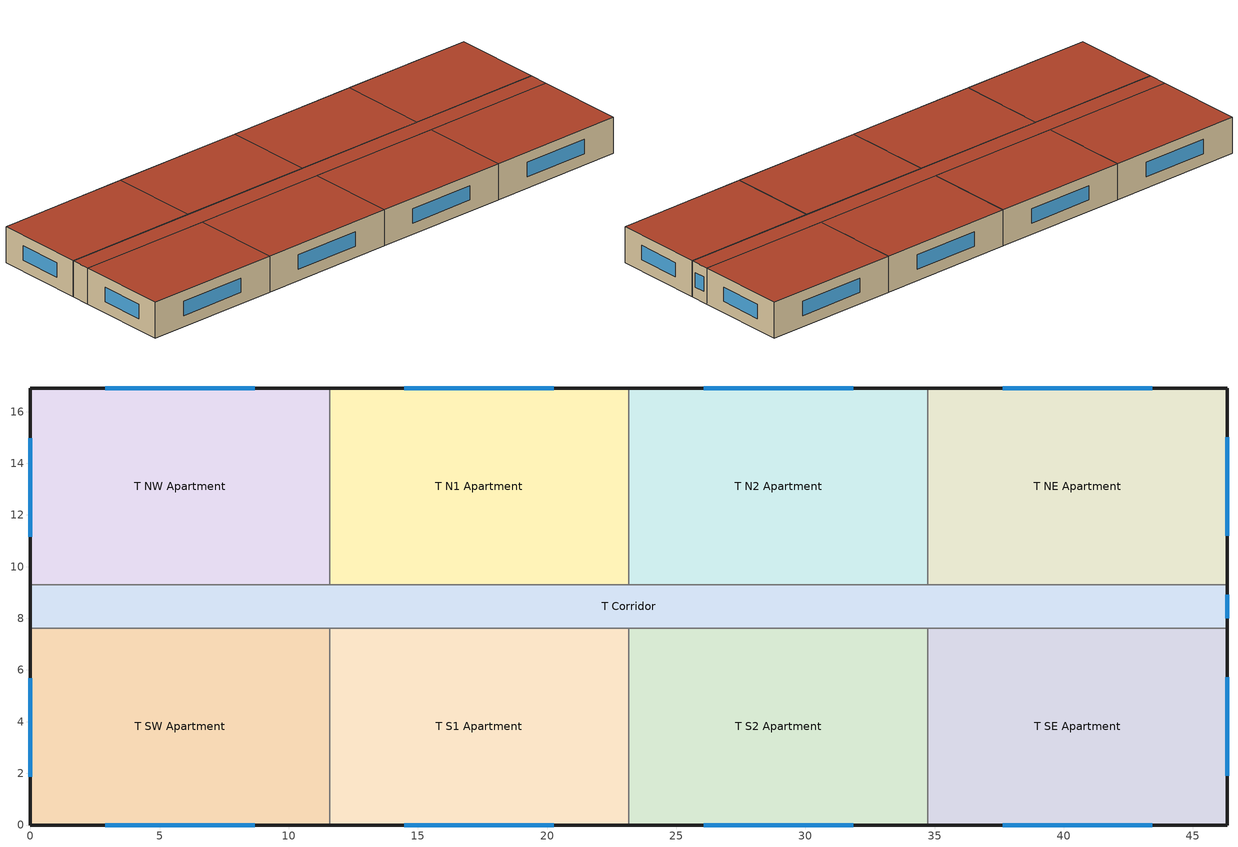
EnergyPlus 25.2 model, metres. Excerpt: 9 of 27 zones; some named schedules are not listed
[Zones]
T NW Apartment
 floor adiabatic (ext_slab_8in_with_carpet): 0,16.92 11.58,16.92 11.58,9.3 0,9.3 z9.14
 wall outside (res_ext_wall_top): 11.58,16.92 0,16.92 0,9.3 z9.14:12.19
 wall to T Corridor (int_wall): 0,9.3 11.58,9.3 z9.14:12.19
 wall to T N1 Apartment (int_wall): 11.58,9.3 11.58,16.92 z9.14:12.19
 window (ResWindow_U_0.382_SHGC_0.353): 0,14.97 0,11.16 / 8.69,16.92 2.89,16.92 z10.1:11.32
 roof outside (res_roof): 11.58,9.3 11.58,16.92 0,16.92 0,9.3 z12.19
T N1 Apartment
 floor adiabatic (ext_slab_8in_with_carpet): 11.58,16.92 23.16,16.92 23.16,9.3 11.58,9.3 z9.14
 wall outside (res_ext_wall_top): 23.16,16.92 11.58,16.92 z9.14:12.19
 wall to T Corridor (int_wall): 11.58,9.3 23.16,9.3 z9.14:12.19
 wall to T N2 Apartment (int_wall): 23.16,9.3 23.16,16.92 z9.14:12.19
 window (ResWindow_U_0.382_SHGC_0.353): 20.27,16.92 14.48,16.92 z10.1:11.32
 roof outside (res_roof): 23.16,9.3 23.16,16.92 11.58,16.92 11.58,9.3 z12.19
T N2 Apartment
 floor adiabatic (ext_slab_8in_with_carpet): 23.16,16.92 34.75,16.92 34.75,9.3 23.16,9.3 z9.14
 wall outside (res_ext_wall_top): 34.75,16.92 23.16,16.92 z9.14:12.19
 wall to T Corridor (int_wall): 23.16,9.3 34.75,9.3 z9.14:12.19
 wall to T NE Apartment (int_wall): 34.75,9.3 34.75,16.92 z9.14:12.19
 window (ResWindow_U_0.382_SHGC_0.353): 31.85,16.92 26.06,16.92 z10.1:11.32
 roof outside (res_roof): 34.75,9.3 34.75,16.92 23.16,16.92 23.16,9.3 z12.19
T NE Apartment
 floor adiabatic (ext_slab_8in_with_carpet): 34.75,16.92 46.33,16.92 46.33,9.3 34.75,9.3 z9.14
 wall outside (res_ext_wall_top): 46.33,9.3 46.33,16.92 34.75,16.92 z9.14:12.19
 wall to T Corridor (int_wall): 34.75,9.3 46.33,9.3 z9.14:12.19
 window (ResWindow_U_0.382_SHGC_0.353): 46.33,11.2 46.33,15.01 / 43.43,16.92 37.64,16.92 z10.1:11.32
 roof outside (res_roof): 46.33,9.3 46.33,16.92 34.75,16.92 34.75,9.3 z12.19
T SW Apartment
 floor adiabatic (ext_slab_8in_with_carpet): 0,7.62 11.58,7.62 11.58,0 0,0 z9.14
 wall outside (res_ext_wall_top): 0,7.62 0,0 11.58,0 z9.14:12.19
 wall to T Corridor (int_wall): 11.58,7.62 0,7.62 z9.14:12.19
 wall to T S1 Apartment (int_wall): 11.58,0 11.58,7.62 z9.14:12.19
 window (ResWindow_U_0.382_SHGC_0.353): 2.9,0 8.69,0 / 0,5.68 0,1.87 z10.1:11.32
 roof outside (res_roof): 11.58,0 11.58,7.62 0,7.62 0,0 z12.19
T SE Apartment
 floor adiabatic (ext_slab_8in_with_carpet): 34.75,7.62 46.33,7.62 46.33,0 34.75,0 z9.14
 wall outside (res_ext_wall_top): 34.75,0 46.33,0 46.33,7.62 z9.14:12.19
 wall to T Corridor (int_wall): 46.33,7.62 34.75,7.62 z9.14:12.19
 window (ResWindow_U_0.382_SHGC_0.353): 37.64,0 43.43,0 / 46.33,1.9 46.33,5.71 z10.1:11.32
 roof outside (res_roof): 46.33,0 46.33,7.62 34.75,7.62 34.75,0 z12.19
T S1 Apartment
 floor adiabatic (ext_slab_8in_with_carpet): 11.58,7.62 23.16,7.62 23.16,0 11.58,0 z9.14
 wall outside (res_ext_wall_top): 11.58,0 23.16,0 z9.14:12.19
 wall to T Corridor (int_wall): 23.16,7.62 11.58,7.62 z9.14:12.19
 wall to T S2 Apartment (int_wall): 23.16,0 23.16,7.62 z9.14:12.19
 window (ResWindow_U_0.382_SHGC_0.353): 14.48,0 20.27,0 z10.1:11.32
 roof outside (res_roof): 23.16,0 23.16,7.62 11.58,7.62 11.58,0 z12.19
T S2 Apartment
 floor adiabatic (ext_slab_8in_with_carpet): 23.16,7.62 34.75,7.62 34.75,0 23.16,0 z9.14
 wall outside (res_ext_wall_top): 23.16,0 34.75,0 z9.14:12.19
 wall to T Corridor (int_wall): 34.75,7.62 23.16,7.62 z9.14:12.19
 wall to T SE Apartment (int_wall): 34.75,0 34.75,7.62 z9.14:12.19
 window (ResWindow_U_0.382_SHGC_0.353): 26.06,0 31.85,0 z10.1:11.32
 roof outside (res_roof): 34.75,0 34.75,7.62 23.16,7.62 23.16,0 z12.19
T Corridor
 floor adiabatic (ext_slab_8in_with_carpet): 0,9.3 46.33,9.3 46.33,7.62 0,7.62 z9.14
 wall outside (nonres_ext_wall_top): 0,9.3 0,7.62 / 46.33,7.62 46.33,9.3 z9.14:12.19
 window (NonresWindow_U_0.382_SHGC_0.353): 46.33,8 46.33,8.91 z10.1:11.32
 roof outside (nonres_roof): 46.33,7.62 46.33,9.3 0,9.3 0,7.62 z12.19
[Building]
ApartmentMidRise: North Axis=0; Terrain=City; Loads Convergence Tolerance Value=0.04; Temperature Convergence Tolerance Value=0.4; Solar Distribution=FullExterior; Maximum Number of Warmup Days=50; Minimum Number of Warmup Days=6
[Site:Location]
Albuquerque.Intl.Sunport_NM_USA WMO=723650: Latitude=35.04; Longitude=-106.62; Time Zone=-7; Elevation=1620
[SizingPeriod:DesignDay] Day of Month=21; DryBulb Temperature Range Modifier Type=DefaultMultipliers; Humidity Condition Type=Wetbulb; Barometric Pressure=83318; Rain Indicator=No; Snow Indicator=No; Daylight Saving Time Indicator=No
Name | Month | Day Type | Maximum DryBulb Temperature | Daily DryBulb Temperature Range | Wetbulb or DewPoint at Maximum DryBulb | Wind Speed | Wind Direction | Solar Model Indicator | Sky Clearness | ASHRAE Clear Sky Optical Depth for Beam Irradiance taub | ASHRAE Clear Sky Optical Depth for Diffuse Irradiance taud
Albuquerque.Intl.Sunport_NM_USA Ann Htg 99.6% Condns DB | 12 | WinterDesignDay | -7.9 | 0 | -7.9 | 3.2 | 0 | ASHRAEClearSky | 0
Albuquerque.Intl.Sunport_NM_USA Ann Clg .4% Condns DB=>MWB | 7 | SummerDesignDay | 35.1 | 13.5 | 15.7 | 4.4 | 220 | ASHRAETau |  | 0.463 | 1.887
[Site:GroundTemperature:FCfactorMethod]
January Ground Temperature=13.7; February Ground Temperature=7; March Ground Temperature=2.1; April Ground Temperature=2.6; May Ground Temperature=4.3; June Ground Temperature=8.8; July Ground Temperature=13.9; August Ground Temperature=17.8; September Ground Temperature=23.2; October Ground Temperature=25.6; November Ground Temperature=24.1; December Ground Temperature=20.5
[Site:WaterMainsTemperature]
Calculation Method=Correlation; Annual Average Outdoor Air Temperature=13.6333; Maximum Difference In Monthly Average Outdoor Air Temperatures=23.5
[Material]
Name | Roughness | Thickness | Conductivity | Density | Specific Heat | Thermal Absorptance | Solar Absorptance | Visible Absorptance
Std Wood 6inch | MediumSmooth | 0.15 | 0.12 | 540 | 1210 | 0.9 | 0.7 | 0.7
F07 25mm stucco | Smooth | 0.0254 | 0.72 | 1856 | 840 | 0.9 | 0.7 | 0.7
F08 Metal surface | Smooth | 0.0008 | 45.28 | 7824 | 500
F13 Built-up roofing | Rough | 0.0095 | 0.16 | 1120 | 1460 | 0.9 | 0.7
G01 13mm gypsum board | Smooth | 0.0127 | 0.16 | 800 | 1090 | 0.9 | 0.7 | 0.5
G01 16mm gypsum board | MediumSmooth | 0.0159 | 0.16 | 800 | 1090
200mm Normalweight concrete floor | MediumRough | 0.2032 | 2.31 | 2322 | 832
[Material:NoMass] Thermal Absorptance=0.9; Solar Absorptance=0.7
Name | Roughness | Thermal Resistance | Visible Absorptance
CP02 CARPET PAD | VeryRough | 0.21648 | 0.8
Nonres_Roof_Insulation; Res_Roof_Insulation | MediumSmooth | 5.30668 | 0.7
Nonres_Exterior_Wall_Insulation_top; Res_Exterior_Wall_Insulation_top | MediumSmooth | 1.32067 | 0.7
[WindowMaterial:SimpleGlazingSystem] UFactor=2.1691; Solar Heat Gain Coefficient=0.353; Visible Transmittance=0.3883
Nonres Window Glazing Layer; Res Window Glazing Layer
[Construction]
InteriorFurnishings: Std Wood 6inch
int_wall: G01 13mm gypsum board, G01 13mm gypsum board
ext_slab_8in_with_carpet: 200mm Normalweight concrete floor, CP02 CARPET PAD
nonres_roof: F13 Built-up roofing, Nonres_Roof_Insulation, F08 Metal surface
res_roof: F13 Built-up roofing, Res_Roof_Insulation, F08 Metal surface
nonres_ext_wall_top: F07 25mm stucco, G01 16mm gypsum board, Nonres_Exterior_Wall_Insulation_top, G01 16mm gypsum board
res_ext_wall_top: F07 25mm stucco, G01 16mm gypsum board, Res_Exterior_Wall_Insulation_top, G01 16mm gypsum board
NonresWindow_U_0.382_SHGC_0.353: Nonres Window Glazing Layer
ResWindow_U_0.382_SHGC_0.353: Res Window Glazing Layer
[Zone] Type=1; Multiplier=1
T SW Apartment; T NW Apartment; T SE Apartment; T NE Apartment; T N1 Apartment; T N2 Apartment; T S1 Apartment; T S2 Apartment; T Corridor
[InternalMass] Construction=InteriorFurnishings; Surface Area=88.2493
Name | Zone or ZoneList
T InternalMass SWA | T SW Apartment
T InternalMass NWA | T NW Apartment
T InternalMass SEA | T SE Apartment
T InternalMass NEA | T NE Apartment
T InternalMass N1A | T N1 Apartment
T InternalMass N2A | T N2 Apartment
T InternalMass S1A | T S1 Apartment
T InternalMass S2A | T S2 Apartment
[People] Number of People Calculation Method=People; Fraction Radiant=1; Sensible Heat Fraction=autosize; Activity Level Schedule=Activity Schedule
Name | Zone or ZoneList or Space or SpaceList | Number of People Schedule | Number of People
Occup_TSW | T SW Apartment | OCC_APT_SCH_WORKING_FAMILY | 2.5
Occup_TNW | T NW Apartment | OCC_APT_SCH_STAY_HOME_FAMILY | 2.5
Occup_TSE | T SE Apartment | OCC_APT_SCH_WORKING_FAMILY | 2.5
Occup_TNE | T NE Apartment | OCC_APT_SCH_STAY_HOME_FAMILY | 2.5
Occup_TN1 | T N1 Apartment | OCC_APT_SCH_STAY_HOME_FAMILY | 2.5
Occup_TN2 | T N2 Apartment | OCC_APT_SCH_STAY_HOME_FAMILY | 2.5
Occup_TS1 | T S1 Apartment | OCC_APT_SCH_WORKING_FAMILY | 2.5
Occup_TS2 | T S2 Apartment | OCC_APT_SCH_WORKING_FAMILY | 2.5
Occup_T CORRIDOR | T Corridor | OCC_APT_SCH_CORRIDOR | 4.18
[Lights] Design Level Calculation Method=Watts/Area; Return Air Fraction=0; Fraction Radiant=0.6; Fraction Visible=0.2; Fraction Replaceable=1; Return Air Fraction Calculated from Plenum Temperature=No
Name | Zone or ZoneList or Space or SpaceList | Schedule | Watts per Floor Area | EndUse Subcategory
Lighting_hardwired_TSW | T SW Apartment | ltg_sch_apartment_hardwired | 2.15278 | LightsWired
Lighting_hardwired_TNW | T NW Apartment | ltg_sch_apartment_hardwired | 2.15278 | LightsWired
Lighting_hardwired_TSE | T SE Apartment | ltg_sch_apartment_hardwired | 2.15278 | LightsWired
Lighting_hardwired_TNE | T NE Apartment | ltg_sch_apartment_hardwired | 2.15278 | LightsWired
Lighting_hardwired_TN1 | T N1 Apartment | ltg_sch_apartment_hardwired | 2.15278 | LightsWired
Lighting_hardwired_TN2 | T N2 Apartment | ltg_sch_apartment_hardwired | 2.15278 | LightsWired
Lighting_hardwired_TS1 | T S1 Apartment | ltg_sch_apartment_hardwired | 2.15278 | LightsWired
Lighting_hardwired_TS2 | T S2 Apartment | ltg_sch_apartment_hardwired | 2.15278 | LightsWired
Lighting_hardwired_TC | T Corridor | ltg_sch_corridor | 5.158728 | LightsWired
Lighting_plugin_TSW | T SW Apartment | ltg_sch_apartment_plugin | 0.96875 | LightsPlugIn
Lighting_plugin_TNW | T NW Apartment | ltg_sch_apartment_plugin | 0.96875 | LightsPlugIn
Lighting_plugin_TSE | T SE Apartment | ltg_sch_apartment_plugin | 0.96875 | LightsPlugIn
Lighting_plugin_TNE | T NE Apartment | ltg_sch_apartment_plugin | 0.96875 | LightsPlugIn
Lighting_plugin_TN1 | T N1 Apartment | ltg_sch_apartment_plugin | 0.96875 | LightsPlugIn
Lighting_plugin_TN2 | T N2 Apartment | ltg_sch_apartment_plugin | 0.96875 | LightsPlugIn
Lighting_plugin_TS1 | T S1 Apartment | ltg_sch_apartment_plugin | 0.96875 | LightsPlugIn
Lighting_plugin_TS2 | T S2 Apartment | ltg_sch_apartment_plugin | 0.96875 | LightsPlugIn
[ElectricEquipment] Schedule=EQP_APT_SCH; Design Level Calculation Method=Watts/Area; Watts per Floor Area=6.67; Fraction Latent=0; Fraction Radiant=0.5; Fraction Lost=0; EndUse Subcategory=MiscPlug
Name | Zone or ZoneList or Space or SpaceList
Plug_TSW | T SW Apartment
Plug_TNW | T NW Apartment
Plug_TSE | T SE Apartment
Plug_TNE | T NE Apartment
Plug_TN1 | T N1 Apartment
Plug_TN2 | T N2 Apartment
Plug_TS1 | T S1 Apartment
Plug_TS2 | T S2 Apartment
[ZoneInfiltration:DesignFlowRate] Design Flow Rate Calculation Method=Flow/ExteriorWallArea; Design Flow Rate=0; Flow Rate per Exterior Surface Area=0.000569572; Constant Term Coefficient=0; Temperature Term Coefficient=0; Velocity Term Coefficient=0.224; Velocity Squared Term Coefficient=0
Name | Zone or ZoneList or Space or SpaceList | Schedule
Infil_SW | T SW Apartment | INF_APT_SCH
Infil_NW | T NW Apartment | INF_APT_SCH
Infil_SE | T SE Apartment | INF_APT_SCH
Infil_NE | T NE Apartment | INF_APT_SCH
Infil_TN1 | T N1 Apartment | INF_APT_SCH
Infil_TN2 | T N2 Apartment | INF_APT_SCH
Infil_TS1 | T S1 Apartment | INF_APT_SCH
Infil_TS2 | T S2 Apartment | INF_APT_SCH
Infil_TC | T Corridor | INF_COR_SCH
[ZoneVentilation:WindandStackOpenArea] Opening Area=0.0374; Opening Area Fraction Schedule=Sliding_Doors_Ventilation_Availability_SCH; Opening Effectiveness=autocalculate; Height Difference=6.0957; Discharge Coefficient for Opening=autocalculate; Minimum Indoor Temperature=18.89; Maximum Indoor Temperature=25.56; Delta Temperature=-100; Minimum Outdoor Temperature=15.56; Maximum Outdoor Temperature=23.89; Maximum Wind Speed=40
Name | Zone or Space | Effective Angle
T SW Apartment Sliding Door Ventilation | T SW Apartment | 180
T NW Apartment Sliding Door Ventilation | T NW Apartment | 0
T SE Apartment Sliding Door Ventilation | T SE Apartment | 180
T NE Apartment Sliding Door Ventilation | T NE Apartment | 0
T N1 Apartment Sliding Door Ventilation | T N1 Apartment | 0
T N2 Apartment Sliding Door Ventilation | T N2 Apartment | 0
T S1 Apartment Sliding Door Ventilation | T S1 Apartment | 180
T S2 Apartment Sliding Door Ventilation | T S2 Apartment | 180
[Exterior:Lights]
Facade Lighting: Schedule=Exterior_Lgt_ALWAYS_ON; Design Level=1451.66; Control Option=AstronomicalClock; EndUse Subcategory=General
[ZoneControl:Thermostat]
Name | Zone or ZoneList | Control Type Schedule | Control 1
Thermostat_T SW Apartment | T SW Apartment | ThermostarSetpoint:DualSetpoint | Htg-SetP-Sch
Thermostat_T NW Apartment | T NW Apartment | ThermostatSetpoint:DualSetpoint | Htg-SetP-Sch
Thermostat_T SE Apartment | T SE Apartment | ThermostatSetpoint:DualSetpoint | Htg-SetP-Sch
Thermostat_T NE Apartment | T NE Apartment | ThermostatSetpoint:DualSetpoint | Htg-SetP-Sch
Thermostat_T N1 Apartment | T N1 Apartment | ThermostatSetpoint:DualSetpoint | Htg-SetP-Sch
Thermostat_T N2 Apartment | T N2 Apartment | ThermostatSetpoint:DualSetpoint | Htg-SetP-Sch
Thermostat_T S1 Apartment | T S1 Apartment | ThermostatSetpoint:DualSetpoint
[WaterHeater:Mixed] Tank Volume=0.189271; Setpoint Temperature Schedule=Hot Water Setpoint Temp Schedule; Deadband Temperature Difference=1.11111; Maximum Temperature Limit=82.2222; Heater Control Type=Cycle; Heater Maximum Capacity=14653.55; Heater Minimum Capacity=0; Heater Fuel Type=ELECTRICITY; Heater Thermal Efficiency=1; Off Cycle Parasitic Fuel Consumption Rate=87; Off Cycle Parasitic Fuel Type=ELECTRICITY; Off Cycle Parasitic Heat Fraction to Tank=0; On Cycle Parasitic Fuel Consumption Rate=87; On Cycle Parasitic Fuel Type=ELECTRICITY; On Cycle Parasitic Heat Fraction to Tank=0; Ambient Temperature Indicator=Zone; Off Cycle Loss Coefficient to Ambient Temperature=2.01256; On Cycle Loss Coefficient to Ambient Temperature=2.01256; Peak Use Flow Rate=3.26472e-06; Use Flow Rate Fraction Schedule=APT_DHW_SCH
Name | Ambient Temperature Zone
T SW Apartment Water Heater | T SW Apartment
T NW Apartment Water Heater | T NW Apartment
T SE Apartment Water Heater | T SE Apartment
T NE Apartment Water Heater | T NE Apartment
T N1 Apartment Water Heater | T N1 Apartment
T N2 Apartment Water Heater | T N2 Apartment
T S1 Apartment Water Heater | T S1 Apartment
T S2 Apartment Water Heater | T S2 Apartment
[Schedule:Compact]
OCC_APT_SCH_STAY_HOME_FAMILY; OCC_APT_SCH_CORRIDOR: Through: 12/31, For: AllDays, Until: 7:00, 1, Until: 8:00, 0.85, Until: 9:00, 0.39, Until: 16:00, 0.25, Until: 17:00, 0.3, Until: 18:00, 0.52, Until: 21:00, 0.87, Until: 24:00, 1
OCC_APT_SCH_WORKING_FAMILY: Through: 12/31, For: SummerDesignDay, Until: 24:00, 1, For: WinterDesignDay, Until: 24:00, 0, For: Weekday, Until: 8:00, 1, Until: 18:00, 0, Until: 24:00, 1, For: Weekend AllOtherDays, Until: 11:00, 1, Until: 15:00, 0.5, Until: 16:00, 0, Until: 24:00, 1
EQP_APT_SCH: Through: 12/31, For: AllDays, Until: 1:00, 0.45, Until: 2:00, 0.41, Until: 3:00, 0.39, Until: 5:00, 0.38, Until: 6:00, 0.43, Until: 7:00, 0.54, Until: 8:00, 0.65, Until: 9:00, 0.66, Until: 10:00, 0.67, Until: 11:00, 0.69, Until: 12:00, 0.7, Until: 13:00, 0.69, Until: 14:00, 0.66, Until: 15:00, 0.65, Until: 16:00, 0.68, Until: 17:00, 0.8, Until: 19:00, 1, Until: 20:00, 0.93, Until: 21:00, 0.89, Until: 22:00, 0.85, Until: 23:00, 0.71, Until: 24:00, 0.58
INF_APT_SCH; INF_COR_SCH; Exterior_Lgt_ALWAYS_ON: Through: 12/31, For: AllDays, Until: 24:00, 1
Activity Schedule: Through: 12/31, For: AllDays, Until: 24:00, 95
APT_DHW_SCH: THROUGH: 12/31, FOR: AllDays, UNTIL: 1:00, 0.08, UNTIL: 2:00, 0.04, UNTIL: 3:00, 0.01, UNTIL: 4:00, 0.01, UNTIL: 5:00, 0.04, UNTIL: 6:00, 0.27, UNTIL: 7:00, 0.94, UNTIL: 8:00, 1, UNTIL: 9:00, 0.96, UNTIL: 10:00, 0.84, UNTIL: 11:00, 0.76, UNTIL: 12:00, 0.61, UNTIL: 13:00, 0.53, UNTIL: 14:00, 0.47, UNTIL: 15:00, 0.41, UNTIL: 16:00, 0.47, UNTIL: 17:00, 0.55, UNTIL: 18:00, 0.73, UNTIL: 19:00, 0.86, UNTIL: 20:00, 0.82, UNTIL: 21:00, 0.75, UNTIL: 22:00, 0.61, UNTIL: 23:00, 0.53, UNTIL: 24:00, 0.29
Hot Water Setpoint Temp Schedule: THROUGH: 12/31, FOR: AllDays, UNTIL: 24:00, 60
Sliding_Doors_Ventilation_Availability_SCH: Through: 12/31, For: WinterDesignDay SummerDesignDay, Until: 24:00, 0, For: Allotherdays, Until: 6:00, 0, Until: 22:00, 1, Until: 24:00, 0
[SCHEDULE:COMPACT]
ltg_sch_corridor: Through: 12/31, For: SummerDesignDay, Until: 24:00, 1, For: WinterDesignDay, Until: 24:00, 0, For: Weekdays, Until: 24:00, 0.75, For: Saturday, Until: 24:00, 0.75, For: AllOtherDays, Until: 24:00, 0.75
ltg_sch_apartment_hardwired; ltg_sch_apartment_plugin: Through: 12/31, For: SummerDesignDay, Until: 24:00, 1, For: WinterDesignDay, Until: 24:00, 0, For: Weekdays, Until: 4:00, 0.010188, Until: 5:00, 0.030555, Until: 6:00, 0.066195, Until: 7:00, 0.071289, Until: 8:00, 0.066195, Until: 9:00, 0.030555, Until: 15:00, 0.020367, Until: 16:00, 0.035649, Until: 17:00, 0.071289, Until: 18:00, 0.101844, Until: 19:00, 0.137493, Until: 21:00, 0.162954, Until: 22:00, 0.112032, Until: 23:00, 0.06111, Until: 24:00, 0.025461, For: Saturday, Until: 4:00, 0.010188, Until: 5:00, 0.030555, Until: 6:00, 0.066195, Until: 7:00, 0.071289, Until: 8:00, 0.066195, Until: 9:00, 0.030555, Until: 15:00, 0.020367, Until: 16:00, 0.035649, Until: 17:00, 0.071289, Until: 18:00, 0.101844, Until: 19:00, 0.137493, Until: 21:00, 0.162954, Until: 22:00, 0.112032, Until: 23:00, 0.06111, Until: 24:00, 0.025461, For: AllOtherDays, Until: 4:00, 0.010188, Until: 5:00, 0.030555, Until: 6:00, 0.066195, Until: 7:00, 0.071289, Until: 8:00, 0.066195, Until: 9:00, 0.030555, Until: 15:00, 0.020367, Until: 16:00, 0.035649, Until: 17:00, 0.071289, Until: 18:00, 0.101844, Until: 19:00, 0.137493, Until: 21:00, 0.162954, Until: 22:00, 0.112032, Until: 23:00, 0.06111, Until: 24:00, 0.025461
